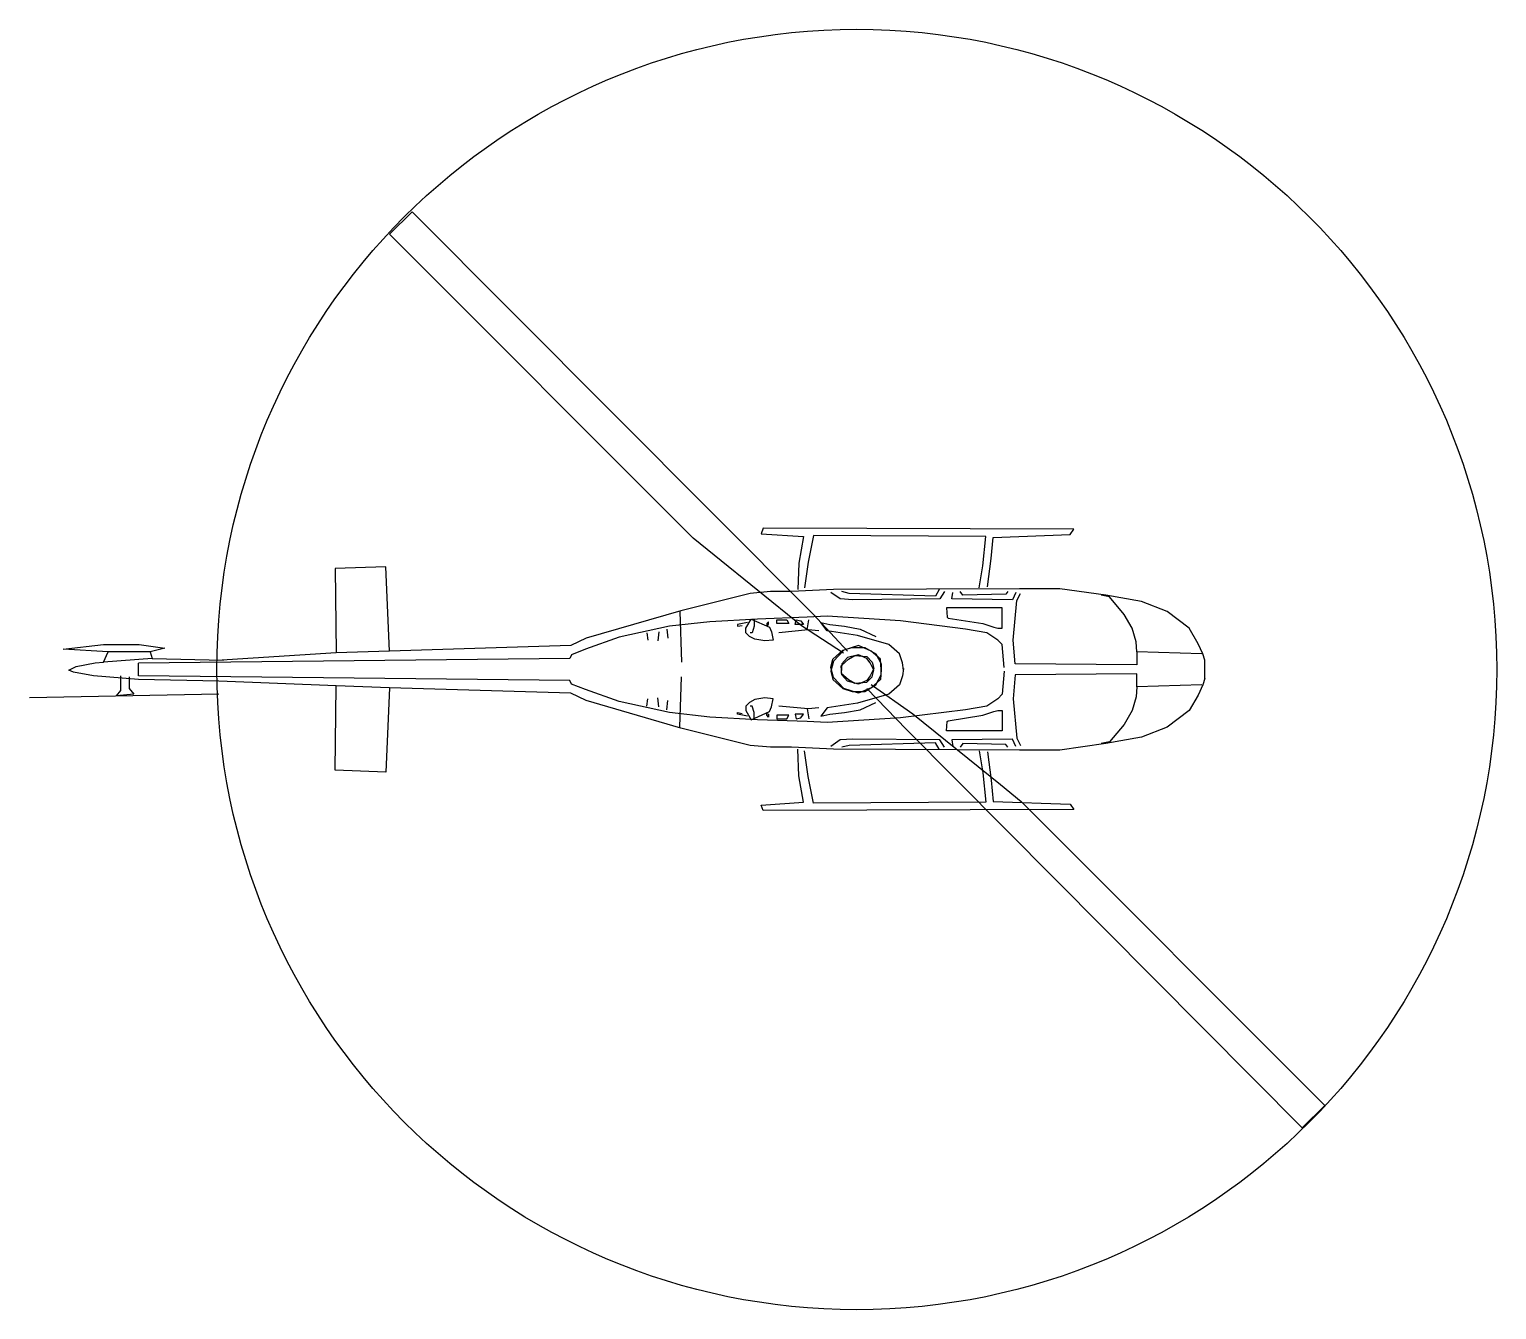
# Model space of a CAD drawing. Header units: millimetres. Extents: x -2173.9 to -2156.4, y 1795.5 to 1810.8.
import ezdxf

# ---------------------------------------------------------------- set-up
doc = ezdxf.new("R2010")
doc.units = ezdxf.units.MM
doc.header["$LTSCALE"] = 10
doc.layers.add('Aeronaves', color=2, linetype='Continuous')

msp = doc.modelspace()

# ---------------------------------------------------------------- linework, layer by layer
at = {"layer": 'Aeronaves'}
for p, q in [((-2169.639, 1808.308), (-2169.368, 1808.578)), ((-2169.368, 1808.578), (-2164.586, 1803.781)), ((-2166.015, 1804.684), (-2169.639, 1808.308)), ((-2165.182, 1804.804), (-2165.204, 1804.739)), ((-2161.478, 1804.793), (-2165.182, 1804.804)), ((-2161.522, 1804.728), (-2161.478, 1804.793)), ((-2165.768, 1804.484), (-2166.015, 1804.684)), ((-2165.204, 1804.739), (-2164.701, 1804.706)), ((-2164.701, 1804.706), (-2164.756, 1804.389)), ((-2164.581, 1804.717), (-2164.647, 1804.4)), ((-2162.527, 1804.706), (-2164.581, 1804.717)), ((-2162.56, 1804.356), (-2162.527, 1804.706)), ((-2162.462, 1804.444), (-2162.44, 1804.695)), ((-2162.44, 1804.695), (-2161.522, 1804.728)), ((-2164.725, 1803.641), (-2165.768, 1804.484)), ((-2162.505, 1804.105), (-2162.462, 1804.444)), ((-2169.684, 1804.345), (-2170.285, 1804.323)), ((-2170.285, 1804.323), (-2170.274, 1803.318)), ((-2169.64, 1803.34), (-2169.684, 1804.345)), ((-2164.756, 1804.389), (-2164.767, 1804.072)), ((-2164.647, 1804.4), (-2164.69, 1804.094)), ((-2162.604, 1804.094), (-2162.56, 1804.356)), ((-2165.335, 1804.028), (-2166.165, 1803.821)), ((-2165.095, 1804.05), (-2165.335, 1804.028)), ((-2164.843, 1804.05), (-2165.095, 1804.05)), ((-2164.341, 1804.072), (-2164.843, 1804.05)), ((-2164.264, 1803.963), (-2164.374, 1804.039)), ((-2162.123, 1804.083), (-2164.341, 1804.072)), ((-2164.111, 1803.952), (-2164.264, 1803.963)), ((-2164.155, 1804.028), (-2164.242, 1804.05)), ((-2163.128, 1803.996), (-2164.155, 1804.028)), ((-2163.073, 1803.963), (-2164.111, 1803.952)), ((-2163.084, 1804.072), (-2163.128, 1803.996)), ((-2163.019, 1804.05), (-2163.073, 1803.963)), ((-2162.931, 1803.963), (-2162.92, 1804.039)), ((-2162.21, 1803.952), (-2162.931, 1803.963)), ((-2162.8, 1804.007), (-2162.833, 1804.05)), ((-2162.287, 1804.017), (-2162.8, 1804.007)), ((-2162.265, 1804.05), (-2162.287, 1804.017)), ((-2162.167, 1804.039), (-2162.21, 1803.952)), ((-2162.199, 1803.471), (-2162.156, 1803.941)), ((-2162.156, 1803.941), (-2162.112, 1804.028)), ((-2161.642, 1804.083), (-2162.123, 1804.083)), ((-2161.096, 1804.007), (-2161.642, 1804.083)), ((-2161.052, 1803.985), (-2161.15, 1804.007)), ((-2160.67, 1803.93), (-2161.096, 1804.007)), ((-2160.877, 1803.777), (-2161.052, 1803.985)), ((-2160.364, 1803.81), (-2160.67, 1803.93)), ((-2166.165, 1803.821), (-2167.291, 1803.493)), ((-2166.176, 1803.81), (-2166.155, 1803.209)), ((-2164.658, 1803.744), (-2165.248, 1803.722)), ((-2164.417, 1803.755), (-2164.658, 1803.744)), ((-2164.177, 1803.34), (-2164.586, 1803.781)), ((-2163.543, 1803.701), (-2164.417, 1803.755)), ((-2162.33, 1803.854), (-2162.997, 1803.854)), ((-2162.997, 1803.854), (-2162.986, 1803.744)), ((-2162.986, 1803.744), (-2162.975, 1803.733)), ((-2162.33, 1803.668), (-2162.33, 1803.854)), ((-2160.779, 1803.613), (-2160.877, 1803.777)), ((-2160.102, 1803.613), (-2160.364, 1803.81)), ((-2166.297, 1803.635), (-2166.898, 1803.504)), ((-2166.428, 1803.569), (-2166.439, 1803.46)), ((-2166.329, 1803.602), (-2166.318, 1803.493)), ((-2165.816, 1803.69), (-2166.297, 1803.635)), ((-2165.248, 1803.722), (-2165.816, 1803.69)), ((-2165.368, 1803.679), (-2165.488, 1803.657)), ((-2165.488, 1803.657), (-2165.488, 1803.635)), ((-2165.488, 1803.635), (-2165.433, 1803.646)), ((-2165.39, 1803.613), (-2165.324, 1803.722)), ((-2165.39, 1803.559), (-2165.39, 1803.613)), ((-2165.324, 1803.722), (-2165.106, 1803.624)), ((-2165.291, 1803.635), (-2165.313, 1803.559)), ((-2165.291, 1803.712), (-2165.291, 1803.635)), ((-2165.117, 1803.69), (-2165.138, 1803.668)), ((-2165.138, 1803.668), (-2165.138, 1803.646)), ((-2165.138, 1803.646), (-2165.117, 1803.657)), ((-2165.117, 1803.657), (-2165.117, 1803.69)), ((-2165.106, 1803.624), (-2165.084, 1803.569)), ((-2165.084, 1803.569), (-2165.062, 1803.471)), ((-2165.018, 1803.668), (-2165.018, 1803.712)), ((-2165.018, 1803.712), (-2164.898, 1803.712)), ((-2164.876, 1803.668), (-2165.018, 1803.668)), ((-2164.647, 1803.591), (-2164.996, 1803.559)), ((-2164.898, 1803.712), (-2164.876, 1803.668)), ((-2164.8, 1803.657), (-2164.789, 1803.712)), ((-2164.701, 1803.657), (-2164.8, 1803.657)), ((-2164.789, 1803.712), (-2164.734, 1803.701)), ((-2164.734, 1803.701), (-2164.701, 1803.657)), ((-2164.223, 1803.313), (-2164.725, 1803.641)), ((-2164.658, 1803.591), (-2164.636, 1803.712)), ((-2164.516, 1803.58), (-2164.647, 1803.591)), ((-2164.417, 1803.58), (-2164.494, 1803.679)), ((-2164.494, 1803.679), (-2164.385, 1803.657)), ((-2164.057, 1803.526), (-2164.417, 1803.58)), ((-2164.385, 1803.657), (-2164.21, 1803.635)), ((-2164.21, 1803.635), (-2164.024, 1803.602)), ((-2164.024, 1803.602), (-2163.838, 1803.515)), ((-2162.767, 1803.602), (-2163.543, 1803.701)), ((-2162.975, 1803.733), (-2162.56, 1803.668)), ((-2162.516, 1803.559), (-2162.767, 1803.602)), ((-2162.56, 1803.668), (-2162.429, 1803.624)), ((-2162.429, 1803.624), (-2162.385, 1803.613)), ((-2162.385, 1803.613), (-2162.33, 1803.613)), ((-2162.33, 1803.613), (-2162.33, 1803.668)), ((-2160.735, 1803.449), (-2160.779, 1803.613)), ((-2159.992, 1803.427), (-2160.102, 1803.613)), ((-2173.53, 1803.362), (-2173.049, 1803.417)), ((-2173.049, 1803.417), (-2172.623, 1803.417)), ((-2172.623, 1803.417), (-2172.317, 1803.373)), ((-2167.477, 1803.406), (-2169.64, 1803.34)), ((-2167.291, 1803.493), (-2167.477, 1803.406)), ((-2166.898, 1803.504), (-2167.302, 1803.362)), ((-2166.57, 1803.559), (-2166.559, 1803.471)), ((-2165.346, 1803.515), (-2165.39, 1803.559)), ((-2165.28, 1803.482), (-2165.346, 1803.515)), ((-2165.313, 1803.559), (-2165.335, 1803.559)), ((-2165.16, 1803.46), (-2165.28, 1803.482)), ((-2165.062, 1803.471), (-2165.16, 1803.46)), ((-2164.046, 1803.406), (-2164.221, 1803.351)), ((-2163.685, 1803.417), (-2164.057, 1803.526)), ((-2163.893, 1803.34), (-2164.046, 1803.406)), ((-2163.554, 1803.307), (-2163.685, 1803.417)), ((-2162.385, 1803.471), (-2162.516, 1803.559)), ((-2162.33, 1803.417), (-2162.385, 1803.471)), ((-2162.309, 1803.143), (-2162.33, 1803.417)), ((-2162.177, 1803.187), (-2162.199, 1803.471)), ((-2160.724, 1803.329), (-2160.735, 1803.449)), ((-2159.938, 1803.307), (-2159.992, 1803.427)), ((-2172.994, 1803.329), (-2173.53, 1803.362)), ((-2173.049, 1803.209), (-2172.994, 1803.329)), ((-2172.47, 1803.253), (-2173.049, 1803.209)), ((-2172.492, 1803.329), (-2172.994, 1803.329)), ((-2167.488, 1803.252), (-2172.634, 1803.197)), ((-2172.317, 1803.373), (-2172.492, 1803.329)), ((-2172.492, 1803.329), (-2172.47, 1803.253)), ((-2172.47, 1803.253), (-2171.618, 1803.231)), ((-2170.274, 1803.318), (-2171.699, 1803.226)), ((-2169.64, 1803.34), (-2170.274, 1803.318)), ((-2167.466, 1803.296), (-2167.488, 1803.253)), ((-2167.302, 1803.362), (-2167.466, 1803.296)), ((-2164.374, 1803.143), (-2164.352, 1803.242)), ((-2164.341, 1803.22), (-2164.374, 1803.1)), ((-2164.352, 1803.242), (-2164.232, 1803.351)), ((-2164.221, 1803.351), (-2164.341, 1803.22)), ((-2164.253, 1803.165), (-2164.166, 1803.242)), ((-2164.177, 1803.264), (-2164.242, 1803.187)), ((-2164.232, 1803.351), (-2164.122, 1803.384)), ((-2164.046, 1803.296), (-2164.177, 1803.264)), ((-2164.166, 1803.242), (-2164.09, 1803.285)), ((-2164.122, 1803.384), (-2163.969, 1803.384)), ((-2164.09, 1803.285), (-2163.947, 1803.274)), ((-2163.947, 1803.253), (-2164.046, 1803.296)), ((-2163.969, 1803.384), (-2163.838, 1803.307)), ((-2163.947, 1803.274), (-2163.882, 1803.209)), ((-2163.904, 1803.198), (-2163.947, 1803.253)), ((-2163.784, 1803.242), (-2163.893, 1803.34)), ((-2163.838, 1803.307), (-2163.773, 1803.187)), ((-2163.773, 1803.122), (-2163.784, 1803.242)), ((-2163.521, 1803.198), (-2163.554, 1803.307)), ((-2159.949, 1803.307), (-2160.724, 1803.329)), ((-2160.724, 1803.329), (-2160.724, 1803.253)), ((-2160.724, 1803.253), (-2160.724, 1803.198)), ((-2159.916, 1803.231), (-2159.938, 1803.307)), ((-2159.916, 1803.012), (-2159.916, 1803.231)), ((-2173.464, 1803.111), (-2173.377, 1803.154)), ((-2173.409, 1803.089), (-2173.464, 1803.111)), ((-2173.169, 1803.045), (-2173.409, 1803.089)), ((-2173.377, 1803.154), (-2173.147, 1803.198)), ((-2172.634, 1803.001), (-2173.169, 1803.045)), ((-2173.147, 1803.198), (-2173.049, 1803.209)), ((-2172.841, 1802.87), (-2172.841, 1803.045)), ((-2172.634, 1803.045), (-2172.634, 1803.197)), ((-2167.488, 1802.99), (-2172.634, 1803.045)), ((-2164.341, 1803.023), (-2164.374, 1803.143)), ((-2164.374, 1803.1), (-2164.352, 1803.001)), ((-2164.242, 1803.187), (-2164.253, 1803.078)), ((-2164.242, 1803.056), (-2164.253, 1803.165)), ((-2164.253, 1803.078), (-2164.166, 1803.001)), ((-2164.177, 1802.979), (-2164.242, 1803.056)), ((-2163.904, 1803.045), (-2163.947, 1802.99)), ((-2163.86, 1803.111), (-2163.904, 1803.198)), ((-2163.86, 1803.132), (-2163.904, 1803.045)), ((-2163.882, 1803.209), (-2163.86, 1803.132)), ((-2163.882, 1803.034), (-2163.86, 1803.111)), ((-2163.838, 1802.936), (-2163.773, 1803.056)), ((-2163.773, 1803.122), (-2163.784, 1803.001)), ((-2163.773, 1803.187), (-2163.773, 1803.122)), ((-2163.773, 1803.056), (-2163.773, 1803.122)), ((-2163.521, 1803.045), (-2163.554, 1802.936)), ((-2163.51, 1803.111), (-2163.521, 1803.198)), ((-2163.51, 1803.132), (-2163.521, 1803.045)), ((-2162.309, 1803.1), (-2162.33, 1802.827)), ((-2162.177, 1803.056), (-2162.199, 1802.772)), ((-2160.724, 1803.176), (-2162.177, 1803.187)), ((-2160.724, 1803.067), (-2162.177, 1803.056)), ((-2160.724, 1803.198), (-2160.724, 1803.176)), ((-2160.724, 1803.045), (-2160.724, 1803.067)), ((-2160.724, 1802.99), (-2160.724, 1803.045)), ((-2172.896, 1802.805), (-2172.841, 1802.87)), ((-2172.743, 1803.034), (-2172.743, 1802.892)), ((-2172.743, 1802.892), (-2172.688, 1802.827)), ((-2171.672, 1802.979), (-2172.634, 1803.001)), ((-2170.274, 1802.925), (-2171.672, 1802.979)), ((-2170.285, 1801.92), (-2170.274, 1802.925)), ((-2169.64, 1802.903), (-2170.274, 1802.925)), ((-2169.64, 1802.903), (-2169.684, 1801.898)), ((-2167.477, 1802.837), (-2169.64, 1802.903)), ((-2167.466, 1802.947), (-2167.488, 1802.99)), ((-2167.302, 1802.881), (-2167.466, 1802.947)), ((-2166.898, 1802.739), (-2167.302, 1802.881)), ((-2166.176, 1802.433), (-2166.155, 1803.034)), ((-2164.352, 1803.001), (-2164.232, 1802.892)), ((-2164.221, 1802.892), (-2164.341, 1803.023)), ((-2164.232, 1802.892), (-2164.122, 1802.859)), ((-2164.046, 1802.837), (-2164.221, 1802.892)), ((-2164.046, 1802.947), (-2164.177, 1802.979)), ((-2164.166, 1803.001), (-2164.09, 1802.958)), ((-2164.09, 1802.958), (-2163.947, 1802.969)), ((-2163.947, 1802.99), (-2164.046, 1802.947)), ((-2163.893, 1802.903), (-2164.046, 1802.837)), ((-2163.969, 1802.859), (-2163.838, 1802.936)), ((-2163.947, 1802.969), (-2163.882, 1803.034)), ((-2163.945, 1802.892), (-2163.474, 1802.405)), ((-2163.784, 1803.001), (-2163.893, 1802.903)), ((-2163.892, 1802.942), (-2163.396, 1802.591)), ((-2163.554, 1802.936), (-2163.685, 1802.827)), ((-2160.724, 1802.914), (-2160.735, 1802.794)), ((-2160.724, 1802.914), (-2160.724, 1802.99)), ((-2159.949, 1802.936), (-2160.724, 1802.914)), ((-2159.938, 1802.936), (-2159.992, 1802.816)), ((-2159.916, 1803.012), (-2159.938, 1802.936)), ((-2171.672, 1802.827), (-2173.934, 1802.783)), ((-2172.688, 1802.827), (-2172.896, 1802.805)), ((-2167.291, 1802.75), (-2167.477, 1802.837)), ((-2166.165, 1802.422), (-2167.291, 1802.75)), ((-2166.297, 1802.608), (-2166.898, 1802.739)), ((-2166.57, 1802.684), (-2166.559, 1802.772)), ((-2166.428, 1802.674), (-2166.439, 1802.783)), ((-2166.329, 1802.641), (-2166.318, 1802.75)), ((-2165.346, 1802.728), (-2165.39, 1802.684)), ((-2165.28, 1802.761), (-2165.346, 1802.728)), ((-2165.16, 1802.783), (-2165.28, 1802.761)), ((-2165.062, 1802.772), (-2165.16, 1802.783)), ((-2165.084, 1802.674), (-2165.062, 1802.772)), ((-2164.057, 1802.717), (-2164.417, 1802.663)), ((-2164.122, 1802.859), (-2163.969, 1802.859)), ((-2163.685, 1802.827), (-2164.057, 1802.717)), ((-2164.024, 1802.641), (-2163.838, 1802.728)), ((-2162.385, 1802.772), (-2162.516, 1802.684)), ((-2162.33, 1802.827), (-2162.385, 1802.772)), ((-2162.199, 1802.772), (-2162.156, 1802.302)), ((-2160.735, 1802.794), (-2160.779, 1802.63)), ((-2159.992, 1802.816), (-2160.102, 1802.63)), ((-2165.816, 1802.553), (-2166.297, 1802.608)), ((-2165.248, 1802.521), (-2165.816, 1802.553)), ((-2165.488, 1802.608), (-2165.433, 1802.597)), ((-2165.488, 1802.586), (-2165.488, 1802.608)), ((-2165.368, 1802.564), (-2165.488, 1802.586)), ((-2165.39, 1802.684), (-2165.39, 1802.63)), ((-2165.39, 1802.63), (-2165.324, 1802.521)), ((-2165.313, 1802.684), (-2165.335, 1802.684)), ((-2165.324, 1802.521), (-2165.106, 1802.619)), ((-2165.291, 1802.608), (-2165.313, 1802.684)), ((-2165.291, 1802.531), (-2165.291, 1802.608)), ((-2164.658, 1802.499), (-2165.248, 1802.521)), ((-2165.138, 1802.597), (-2165.117, 1802.586)), ((-2165.138, 1802.575), (-2165.138, 1802.597)), ((-2165.117, 1802.553), (-2165.138, 1802.575)), ((-2165.117, 1802.586), (-2165.117, 1802.553)), ((-2165.106, 1802.619), (-2165.084, 1802.674)), ((-2165.018, 1802.575), (-2165.018, 1802.531)), ((-2164.876, 1802.575), (-2165.018, 1802.575)), ((-2165.018, 1802.531), (-2164.898, 1802.531)), ((-2164.647, 1802.652), (-2164.996, 1802.684)), ((-2164.898, 1802.531), (-2164.876, 1802.575)), ((-2164.8, 1802.586), (-2164.789, 1802.531)), ((-2164.701, 1802.586), (-2164.8, 1802.586)), ((-2164.789, 1802.531), (-2164.734, 1802.542)), ((-2164.734, 1802.542), (-2164.701, 1802.586)), ((-2164.658, 1802.652), (-2164.636, 1802.531)), ((-2164.516, 1802.663), (-2164.647, 1802.652)), ((-2164.417, 1802.663), (-2164.494, 1802.564)), ((-2164.494, 1802.564), (-2164.385, 1802.586)), ((-2163.543, 1802.542), (-2164.417, 1802.488)), ((-2164.385, 1802.586), (-2164.21, 1802.608)), ((-2164.21, 1802.608), (-2164.024, 1802.641)), ((-2162.767, 1802.641), (-2163.543, 1802.542)), ((-2163.396, 1802.591), (-2162.353, 1801.749)), ((-2162.975, 1802.51), (-2162.56, 1802.575)), ((-2162.516, 1802.684), (-2162.767, 1802.641)), ((-2162.56, 1802.575), (-2162.429, 1802.619)), ((-2162.429, 1802.619), (-2162.385, 1802.63)), ((-2162.385, 1802.63), (-2162.33, 1802.63)), ((-2162.33, 1802.63), (-2162.33, 1802.575)), ((-2162.33, 1802.575), (-2162.33, 1802.389)), ((-2160.779, 1802.63), (-2160.877, 1802.466)), ((-2160.102, 1802.63), (-2160.364, 1802.433)), ((-2165.335, 1802.215), (-2166.165, 1802.422)), ((-2164.417, 1802.488), (-2164.658, 1802.499)), ((-2158.753, 1797.654), (-2163.474, 1802.405)), ((-2162.997, 1802.389), (-2162.986, 1802.499)), ((-2162.33, 1802.389), (-2162.997, 1802.389)), ((-2162.986, 1802.499), (-2162.975, 1802.51)), ((-2160.877, 1802.466), (-2161.052, 1802.258)), ((-2160.364, 1802.433), (-2160.67, 1802.313)), ((-2165.095, 1802.193), (-2165.335, 1802.215)), ((-2164.843, 1802.193), (-2165.095, 1802.193)), ((-2164.341, 1802.171), (-2164.843, 1802.193)), ((-2164.756, 1801.854), (-2164.767, 1802.171)), ((-2164.264, 1802.28), (-2164.374, 1802.204)), ((-2162.123, 1802.16), (-2164.341, 1802.171)), ((-2164.111, 1802.291), (-2164.264, 1802.28)), ((-2164.155, 1802.215), (-2164.242, 1802.193)), ((-2163.128, 1802.247), (-2164.155, 1802.215)), ((-2163.073, 1802.28), (-2164.111, 1802.291)), ((-2163.084, 1802.171), (-2163.128, 1802.247)), ((-2163.019, 1802.193), (-2163.073, 1802.28)), ((-2162.21, 1802.291), (-2162.931, 1802.28)), ((-2162.931, 1802.28), (-2162.92, 1802.204)), ((-2162.8, 1802.236), (-2162.833, 1802.193)), ((-2162.287, 1802.226), (-2162.8, 1802.236)), ((-2162.265, 1802.193), (-2162.287, 1802.226)), ((-2162.167, 1802.204), (-2162.21, 1802.291)), ((-2162.156, 1802.302), (-2162.112, 1802.215)), ((-2161.096, 1802.236), (-2161.642, 1802.16)), ((-2161.052, 1802.258), (-2161.15, 1802.236)), ((-2160.67, 1802.313), (-2161.096, 1802.236)), ((-2164.647, 1801.843), (-2164.69, 1802.149)), ((-2162.604, 1802.149), (-2162.56, 1801.887)), ((-2162.505, 1802.138), (-2162.462, 1801.799)), ((-2161.642, 1802.16), (-2162.123, 1802.16)), ((-2169.684, 1801.898), (-2170.285, 1801.92)), ((-2164.701, 1801.537), (-2164.756, 1801.854)), ((-2164.581, 1801.526), (-2164.647, 1801.843)), ((-2162.56, 1801.887), (-2162.527, 1801.537)), ((-2162.462, 1801.799), (-2162.44, 1801.548)), ((-2162.353, 1801.749), (-2162.106, 1801.548)), ((-2165.204, 1801.504), (-2164.701, 1801.537)), ((-2165.182, 1801.439), (-2165.204, 1801.504)), ((-2162.527, 1801.537), (-2164.581, 1801.526)), ((-2162.44, 1801.548), (-2161.522, 1801.515)), ((-2162.106, 1801.548), (-2158.483, 1797.924)), ((-2161.522, 1801.515), (-2161.478, 1801.45)), ((-2161.478, 1801.45), (-2165.182, 1801.439)), ((-2158.753, 1797.654), (-2158.483, 1797.924))]:
    msp.add_line(p, q, dxfattribs=at)
msp.add_circle((-2164.065, 1803.12), 7.632, dxfattribs=at)

doc.saveas('drawing.dxf')
